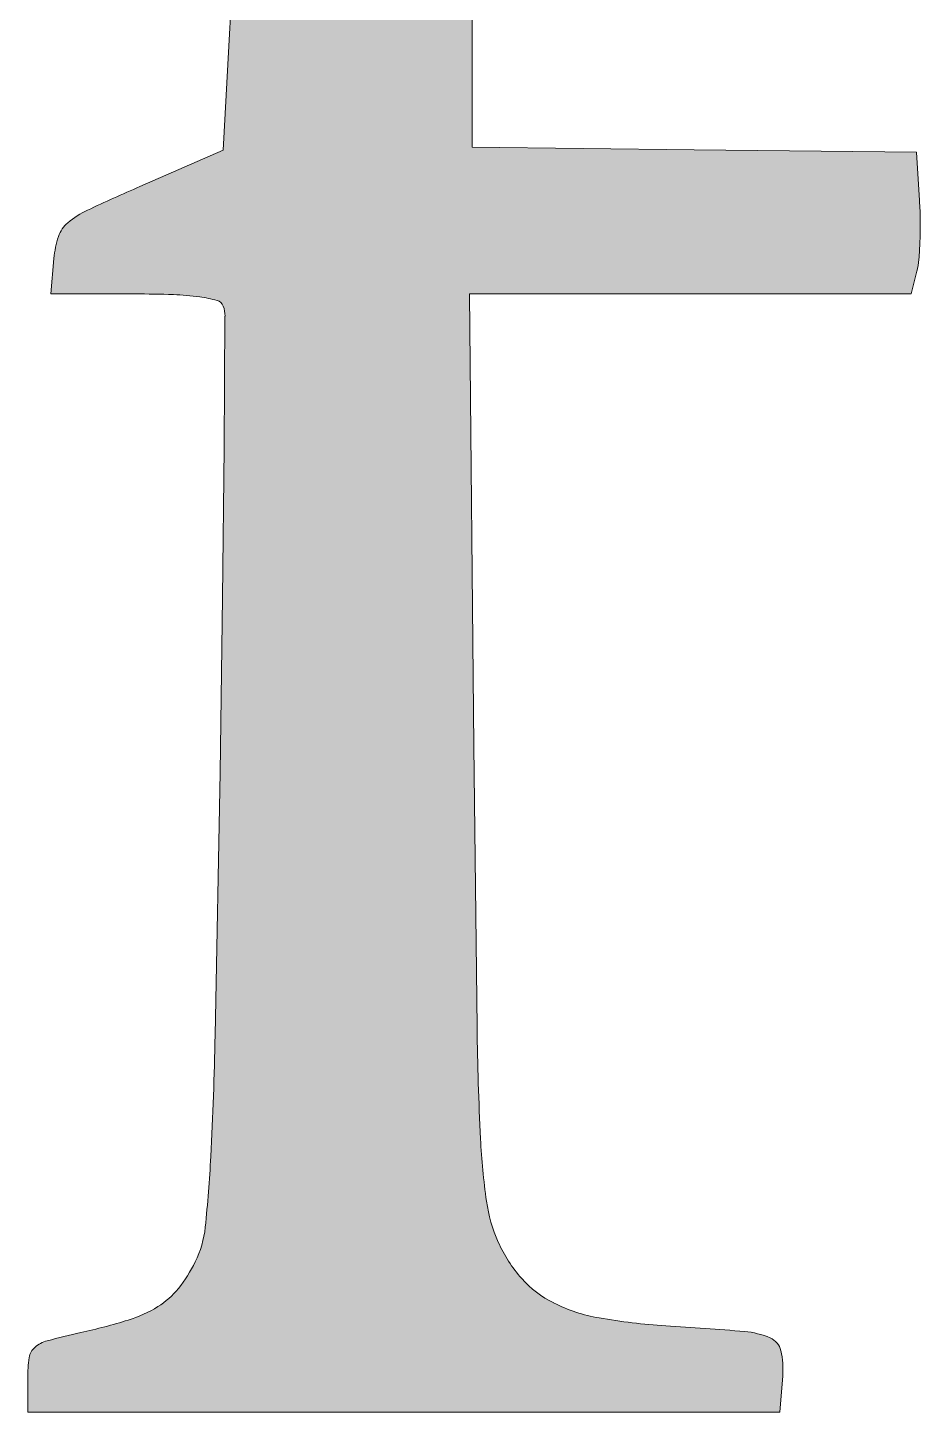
# Model space of a CAD drawing. Extents: x -1067 to 23308, y -6822 to 57810.
# Drawn here: x 428.246 to 430.446, y 94.081 to 97.493 of the extents above; entities that cross this region are included whole.
import ezdxf

# ---------------------------------------------------------------- set-up
doc = ezdxf.new("R2010")
doc.units = 0
doc.layers.get('0').update_dxf_attribs({"lineweight": 13})
doc.layers.add('G-XREF-____-OTLN', color=7, linetype='Continuous', lineweight=13)

# ---------------------------------------------------------------- blocks, each defined once
blk = doc.blocks.new('Blockreferenz-A0UJ2DPOXE')
at = {"layer": 'G-XREF-____-OTLN', "color": 0, "linetype": 'ByBlock', "lineweight": -2, "ltscale": 0.13}
for p, q in [((428.7446, 97.4931), (428.7277, 97.1914)), ((429.3414, 97.199), (429.3414, 97.4573)), ((428.7277, 97.1914), (428.5231, 97.1019)), ((429.889, 97.1925), (429.3414, 97.199)), ((430.4366, 97.186), (429.889, 97.1925)), ((430.4441, 97.0673), (430.4366, 97.186)), ((428.3111, 96.9247), (428.3036, 96.837)), ((430.4236, 96.837), (430.4376, 96.8928)), ((428.3036, 96.837), (428.5104, 96.837)), ((429.3461, 95.7239), (429.3353, 96.837)), ((429.3353, 96.837), (430.4236, 96.837)), ((428.7325, 96.7824), (428.7305, 96.457)), ((428.7305, 96.457), (428.7268, 96.0889)), ((428.7268, 96.0889), (428.7204, 95.6577)), ((429.3539, 95.0295), (429.3461, 95.7239)), ((428.7204, 95.6577), (428.7082, 95.0104)), ((430.0996, 94.0812), (430.107, 94.1707)), ((428.2463, 94.1649), (428.2463, 94.0812)), ((428.2463, 94.0812), (430.0996, 94.0812))]:
    blk.add_line(p, q, dxfattribs=at)
for centre, major_axis, end_param in [((432.2589, 97.2957), (-3.4662, 0.6117), 0.118569), ((434.651, 97.4568), (-5.3026, 0.2703), 0.050857), ((430.8923, 91.6903), (-2.3692, 5.4116), 0.024052), ((428.4874, 96.8425), (-0.0937, 0.2008), 0.2594), ((429.4889, 97.0068), (0.9571, 0.0109), 0.051813), ((428.3934, 96.955), (-0.0481, 0.0576), 0.552562), ((429.4005, 97.0058), (1.0447, -0.0388), 0.048494), ((428.5437, 96.9049), (-0.2215, 0.0739), 0.23709), ((429.5226, 97.0013), (0.9199, -0.0792), 0.048774), ((430.2573, 96.938), (0.1803, -0.0453), 0.160039), ((428.5104, 94.0772), (0.095, 2.7582), 0.034447), ((428.5836, 96.2027), (0.0866, 0.6271), 0.102793), ((428.626, 96.5094), (0.0871, 0.3115), 0.135496), ((428.707, 96.7992), (0.0212, 0.0078), 0.946128), ((428.6624, 96.7828), (0.0702, -0.0004), 0.357707), ((436.943, 95.127), (-7.5891, -0.0975), 0.036155), ((418.7129, 95.2168), (9.9847, -0.5053), 0.029911), ((431.0419, 94.8376), (-1.6795, -0.0824), 0.091952), ((425.5641, 94.8701), (3.1198, -0.3326), 0.05566), ((429.7491, 94.6541), (-0.372, -0.0528), 0.279671), ((428.4262, 94.5649), (0.2332, -0.1132), 0.345657), ((429.727, 94.6443), (-0.321, -0.1436), 0.305043), ((428.3513, 94.6013), (0.2665, -0.2149), 0.226737), ((429.6593, 94.5841), (-0.1952, -0.1732), 0.381384), ((428.4621, 94.5119), (0.1051, -0.1702), 0.339042), ((428.4012, 94.6105), (0.0929, -0.302), 0.254851), ((429.7247, 94.715), (-0.1822, -0.3644), 0.290815), ((428.0495, 95.7546), (0.328, -1.4769), 0.079769), ((429.9116, 95.785), (-0.257, -1.4712), 0.11062), ((428.8145, 92.3095), (-0.4371, 1.9682), 0.042386), ((429.2034, 84.4344), (0.8097, 9.8459), 0.019736), ((429.9965, 94.0789), (0.0797, 0.1857), 0.323107), ((428.2905, 94.2103), (-0.0266, 0.031), 0.713929), ((428.3144, 94.1826), (-0.02, 0.0748), 0.449609), ((430.0583, 94.2229), (0.0442, 0.0102), 0.938968), ((428.5986, 94.1649), (-0.3485, 0.0514), 0.146355), ((429.9046, 94.1875), (0.2024, -0.0168), 0.309457)]:
    blk.add_ellipse(centre, major_axis=major_axis, ratio=1, start_param=0, end_param=end_param, dxfattribs=at)
for points in [[(429.3323, 94.0812), (429.2979, 98.778), (429.3323, 98.8102)], [(429.3353, 94.0812), (429.3323, 98.8102), (429.3353, 98.8129)], [(429.3323, 94.0812), (429.3323, 98.8102), (429.3353, 94.0812)], [(429.3414, 96.837), (429.3353, 98.8129), (429.3414, 98.8184)], [(429.3353, 96.837), (429.3353, 98.8129), (429.3414, 96.837)], [(429.3414, 97.199), (429.3414, 98.8184), (429.3415, 97.4573)], [(429.3415, 97.4573), (429.3414, 98.8184), (429.3415, 98.8184)], [(429.3415, 97.4573), (429.3415, 98.8184), (429.3422, 97.5473)], [(429.2979, 94.0812), (429.2534, 98.7343), (429.2979, 98.778)], [(429.2979, 94.0812), (429.2979, 98.778), (429.3323, 94.0812)], [(429.2534, 94.0812), (429.2101, 98.6895), (429.2534, 98.7343)], [(429.2534, 94.0812), (429.2534, 98.7343), (429.2979, 94.0812)], [(429.2101, 94.0812), (429.1679, 98.6436), (429.2101, 98.6895)], [(429.2101, 94.0812), (429.2101, 98.6895), (429.2534, 94.0812)], [(429.1679, 94.0812), (429.1269, 98.5966), (429.1679, 98.6436)], [(429.1679, 94.0812), (429.1679, 98.6436), (429.2101, 94.0812)], [(429.1269, 94.0812), (429.0871, 98.5486), (429.1269, 98.5966)], [(429.1269, 94.0812), (429.1269, 98.5966), (429.1679, 94.0812)], [(429.0871, 94.0812), (429.0485, 98.4996), (429.0871, 98.5486)], [(429.0871, 94.0812), (429.0871, 98.5486), (429.1269, 94.0812)], [(429.0485, 94.0812), (429.0171, 98.4568), (429.0485, 98.4996)], [(429.0485, 94.0812), (429.0485, 98.4996), (429.0871, 94.0812)], [(429.0171, 94.0812), (428.9874, 98.4127), (429.0171, 98.4568)], [(429.0171, 94.0812), (429.0171, 98.4568), (429.0485, 94.0812)], [(428.9874, 94.0812), (428.9596, 98.3674), (428.9874, 98.4127)], [(428.9874, 94.0812), (428.9874, 98.4127), (429.0171, 94.0812)], [(428.9596, 94.0812), (428.9337, 98.321), (428.9596, 98.3674)], [(428.9596, 94.0812), (428.9596, 98.3674), (428.9874, 94.0812)], [(428.9337, 94.0812), (428.9097, 98.2736), (428.9337, 98.321)], [(428.9337, 94.0812), (428.9337, 98.321), (428.9596, 94.0812)], [(428.9097, 94.0812), (428.8877, 98.2253), (428.9097, 98.2736)], [(428.9097, 94.0812), (428.9097, 98.2736), (428.9337, 94.0812)], [(428.8877, 94.0812), (428.8668, 98.174), (428.8877, 98.2253)], [(428.8877, 94.0812), (428.8877, 98.2253), (428.9097, 94.0812)], [(428.8668, 94.0812), (428.8479, 98.1219), (428.8668, 98.174)], [(428.8668, 94.0812), (428.8668, 98.174), (428.8877, 94.0812)], [(428.8479, 94.0812), (428.831, 98.0691), (428.8479, 98.1219)], [(428.8479, 94.0812), (428.8479, 98.1219), (428.8668, 94.0812)], [(428.831, 94.0812), (428.8161, 98.0157), (428.831, 98.0691)], [(428.831, 94.0812), (428.831, 98.0691), (428.8479, 94.0812)], [(428.8161, 94.0812), (428.8034, 97.9618), (428.8161, 98.0157)], [(428.8161, 94.0812), (428.8161, 98.0157), (428.831, 94.0812)], [(428.8034, 94.0812), (428.7927, 97.9074), (428.8034, 97.9618)], [(428.8034, 94.0812), (428.8034, 97.9618), (428.8161, 94.0812)], [(428.7927, 94.0812), (428.7813, 97.8388), (428.7927, 97.9074)], [(428.7927, 94.0812), (428.7927, 97.9074), (428.8034, 94.0812)], [(428.7813, 94.0812), (428.7712, 97.77), (428.7813, 97.8388)], [(428.7813, 94.0812), (428.7813, 97.8388), (428.7927, 94.0812)], [(428.7712, 94.0812), (428.7625, 97.701), (428.7712, 97.77)], [(428.7712, 94.0812), (428.7712, 97.77), (428.7813, 94.0812)], [(428.7625, 94.0812), (428.7552, 97.6318), (428.7625, 97.701)], [(428.7625, 94.0812), (428.7625, 97.701), (428.7712, 94.0812)], [(428.7552, 94.0812), (428.7492, 97.5625), (428.7552, 97.6318)], [(428.7552, 94.0812), (428.7552, 97.6318), (428.7625, 94.0812)], [(428.7492, 94.0812), (428.7446, 97.4931), (428.7492, 97.5625)], [(428.7492, 94.0812), (428.7492, 97.5625), (428.7552, 94.0812)], [(428.7446, 94.0812), (428.7325, 97.2774), (428.7446, 97.4931)], [(428.7446, 94.0812), (428.7446, 97.4931), (428.7492, 94.0812)], [(428.7324, 96.7865), (428.7321, 97.2693), (428.7324, 97.2756)], [(428.7325, 96.7824), (428.7324, 97.2756), (428.7325, 97.2774)], [(428.7324, 96.7865), (428.7324, 97.2756), (428.7325, 96.7824)], [(428.7325, 94.0812), (428.7325, 97.2774), (428.7446, 94.0812)], [(428.7306, 96.7989), (428.7296, 97.2244), (428.7306, 97.2437)], [(428.7315, 96.7949), (428.7306, 97.2437), (428.7315, 97.2587)], [(428.7306, 96.7989), (428.7306, 97.2437), (428.7315, 96.7949)], [(428.7321, 96.7907), (428.7315, 97.2587), (428.7321, 97.2693)], [(428.7315, 96.7949), (428.7315, 97.2587), (428.7321, 96.7907)], [(428.7321, 96.7907), (428.7321, 97.2693), (428.7324, 96.7865)], [(428.7296, 96.803), (428.7282, 97.2008), (428.7296, 97.2244)], [(428.7296, 96.803), (428.7296, 97.2244), (428.7306, 96.7989)], [(428.6847, 96.8275), (428.6775, 97.1695), (428.6847, 97.1726)], [(428.6918, 96.8261), (428.6847, 97.1726), (428.6918, 97.1757)], [(428.6847, 96.8275), (428.6847, 97.1726), (428.6918, 96.8261)], [(428.699, 96.8245), (428.6918, 97.1757), (428.699, 97.1789)], [(428.6918, 96.8261), (428.6918, 97.1757), (428.699, 96.8245)], [(428.7061, 96.8228), (428.699, 97.1789), (428.7061, 97.182)], [(428.699, 96.8245), (428.699, 97.1789), (428.7061, 96.8228)], [(428.7131, 96.8209), (428.7061, 97.182), (428.7131, 97.1851)], [(428.7061, 96.8228), (428.7061, 97.182), (428.7131, 96.8209)], [(428.7165, 96.8197), (428.7131, 97.1851), (428.7165, 97.1865)], [(428.7131, 96.8209), (428.7131, 97.1851), (428.7165, 96.8197)], [(428.7196, 96.818), (428.7165, 97.1865), (428.7196, 97.1879)], [(428.7165, 96.8197), (428.7165, 97.1865), (428.7196, 96.818)], [(428.7224, 96.8158), (428.7196, 97.1879), (428.7224, 97.1891)], [(428.7196, 96.818), (428.7196, 97.1879), (428.7224, 96.8158)], [(428.7248, 96.8131), (428.7224, 97.1891), (428.7248, 97.1902)], [(428.7224, 96.8158), (428.7224, 97.1891), (428.7248, 96.8131)], [(428.7267, 96.8102), (428.7248, 97.1902), (428.7267, 97.191)], [(428.7248, 96.8131), (428.7248, 97.1902), (428.7267, 96.8102)], [(428.7277, 96.8081), (428.7267, 97.191), (428.7277, 97.1914)], [(428.7267, 96.8102), (428.7267, 97.191), (428.7277, 96.8081)], [(428.7282, 96.807), (428.7277, 97.1914), (428.7282, 97.2008)], [(428.7277, 96.8081), (428.7277, 97.1914), (428.7282, 96.807)], [(428.7282, 96.807), (428.7282, 97.2008), (428.7296, 96.803)], [(429.3414, 96.837), (429.3414, 97.199), (430.4236, 96.837)], [(430.4236, 96.837), (429.3414, 97.199), (430.4236, 97.1862)], [(430.4236, 96.837), (430.4236, 97.1862), (430.4366, 96.8886)], [(430.4366, 96.8886), (430.4236, 97.1862), (430.4366, 97.186)], [(430.4366, 96.8886), (430.4366, 97.186), (430.4376, 96.8928)], [(430.4376, 96.8928), (430.4366, 97.186), (430.4376, 97.1696)], [(428.6054, 96.8354), (428.5579, 97.1171), (428.6054, 97.1379)], [(428.6163, 96.8349), (428.6054, 97.1379), (428.6163, 97.1427)], [(428.6054, 96.8354), (428.6054, 97.1379), (428.6163, 96.8349)], [(428.6271, 96.8343), (428.6163, 97.1427), (428.6271, 97.1474)], [(428.6163, 96.8349), (428.6163, 97.1427), (428.6271, 96.8343)], [(428.6379, 96.8335), (428.6271, 97.1474), (428.6379, 97.1521)], [(428.6271, 96.8343), (428.6271, 97.1474), (428.6379, 96.8335)], [(428.6487, 96.8324), (428.6379, 97.1521), (428.6487, 97.1569)], [(428.6379, 96.8335), (428.6379, 97.1521), (428.6487, 96.8324)], [(428.6595, 96.8312), (428.6487, 97.1569), (428.6595, 97.1616)], [(428.6487, 96.8324), (428.6487, 97.1569), (428.6595, 96.8312)], [(428.6702, 96.8298), (428.6595, 97.1616), (428.6702, 97.1663)], [(428.6595, 96.8312), (428.6595, 97.1616), (428.6702, 96.8298)], [(428.6775, 96.8287), (428.6702, 97.1663), (428.6775, 97.1695)], [(428.6702, 96.8298), (428.6702, 97.1663), (428.6775, 96.8287)], [(428.6775, 96.8287), (428.6775, 97.1695), (428.6847, 96.8275)], [(430.4376, 96.8928), (430.4376, 97.1696), (430.4387, 96.8976)], [(430.4387, 96.8976), (430.4376, 97.1696), (430.4387, 97.1515)], [(430.4387, 96.8976), (430.4387, 97.1515), (430.4398, 96.9025)], [(430.4398, 96.9025), (430.4387, 97.1515), (430.4398, 97.1355)], [(428.5231, 96.8369), (428.5104, 97.0962), (428.5231, 97.1019)], [(428.5579, 96.8366), (428.5231, 97.1019), (428.5579, 97.1171)], [(428.5231, 96.8369), (428.5231, 97.1019), (428.5579, 96.8366)], [(428.5579, 96.8366), (428.5579, 97.1171), (428.6054, 96.8354)], [(430.4398, 96.9025), (430.4398, 97.1355), (430.4406, 96.9073)], [(430.4406, 96.9073), (430.4398, 97.1355), (430.4406, 97.1216)], [(430.4406, 96.9073), (430.4406, 97.1216), (430.4414, 96.9122)], [(430.4414, 96.9122), (430.4406, 97.1216), (430.4414, 97.1097)], [(430.4414, 96.9122), (430.4414, 97.1097), (430.442, 96.9172)], [(430.442, 96.9172), (430.4414, 97.1097), (430.442, 97.0998)], [(428.4582, 96.837), (428.3937, 97.0433), (428.4582, 97.073)], [(428.5104, 96.837), (428.4582, 97.073), (428.5104, 97.0962)], [(428.4582, 96.837), (428.4582, 97.073), (428.5104, 96.837)], [(428.5104, 96.837), (428.5104, 97.0962), (428.5231, 96.8369)], [(430.442, 96.9172), (430.442, 97.0998), (430.4425, 96.9221)], [(430.4425, 96.9221), (430.442, 97.0998), (430.4425, 97.0921)], [(430.4425, 96.9221), (430.4425, 97.0921), (430.4437, 96.9371)], [(430.4437, 96.9371), (430.4425, 97.0921), (430.4437, 97.0736)], [(430.4437, 96.9371), (430.4437, 97.0736), (430.4441, 96.9436)], [(430.4441, 96.9436), (430.4437, 97.0736), (430.4441, 97.0673)], [(428.3767, 96.837), (428.3685, 97.0295), (428.3767, 97.0345)], [(428.3851, 96.837), (428.3767, 97.0345), (428.3851, 97.0391)], [(428.3767, 96.837), (428.3767, 97.0345), (428.3851, 96.837)], [(428.3937, 96.837), (428.3851, 97.0391), (428.3937, 97.0433)], [(428.3851, 96.837), (428.3851, 97.0391), (428.3937, 96.837)], [(428.3937, 96.837), (428.3937, 97.0433), (428.4582, 96.837)], [(430.4441, 96.9436), (430.4441, 97.0673), (430.4446, 96.952)], [(430.4446, 96.952), (430.4441, 97.0673), (430.4446, 97.0578)], [(430.4446, 96.952), (430.4446, 97.0578), (430.445, 96.9605)], [(430.445, 96.9605), (430.4446, 97.0578), (430.445, 97.0508)], [(430.445, 96.9605), (430.445, 97.0508), (430.4453, 96.967)], [(430.4453, 96.967), (430.445, 97.0508), (430.4453, 97.0428)], [(430.4453, 96.967), (430.4453, 97.0428), (430.4456, 96.9781)], [(430.4456, 96.9781), (430.4453, 97.0428), (430.4456, 97.0343)], [(430.4456, 96.9781), (430.4456, 97.0343), (430.4458, 96.9839)], [(430.4458, 96.9839), (430.4456, 97.0343), (430.4458, 97.0258)], [(428.3356, 96.837), (428.3314, 96.9973), (428.3356, 97.0028)], [(428.3402, 96.837), (428.3356, 97.0028), (428.3402, 97.0079)], [(428.3356, 96.837), (428.3356, 97.0028), (428.3402, 96.837)], [(428.3453, 96.837), (428.3402, 97.0079), (428.3453, 97.0126)], [(428.3402, 96.837), (428.3402, 97.0079), (428.3453, 96.837)], [(428.3528, 96.837), (428.3453, 97.0126), (428.3528, 97.0186)], [(428.3453, 96.837), (428.3453, 97.0126), (428.3528, 96.837)], [(428.3605, 96.837), (428.3528, 97.0186), (428.3605, 97.0242)], [(428.3528, 96.837), (428.3528, 97.0186), (428.3605, 96.837)], [(428.3685, 96.837), (428.3605, 97.0242), (428.3685, 97.0295)], [(428.3605, 96.837), (428.3605, 97.0242), (428.3685, 96.837)], [(428.3685, 96.837), (428.3685, 97.0295), (428.3767, 96.837)], [(430.4458, 96.9839), (430.4458, 97.0258), (430.4459, 96.9965)], [(430.4459, 96.9965), (430.4458, 97.0258), (430.4459, 97.0177)], [(430.4459, 96.9965), (430.4459, 97.0177), (430.446, 97.0008)], [(428.3195, 96.837), (428.3171, 96.9611), (428.3195, 96.97)], [(428.3222, 96.837), (428.3195, 96.97), (428.3222, 96.9788)], [(428.3195, 96.837), (428.3195, 96.97), (428.3222, 96.837)], [(428.3247, 96.837), (428.3222, 96.9788), (428.3247, 96.9852)], [(428.3222, 96.837), (428.3222, 96.9788), (428.3247, 96.837)], [(428.3278, 96.837), (428.3247, 96.9852), (428.3278, 96.9914)], [(428.3247, 96.837), (428.3247, 96.9852), (428.3278, 96.837)], [(428.3314, 96.837), (428.3278, 96.9914), (428.3314, 96.9973)], [(428.3278, 96.837), (428.3278, 96.9914), (428.3314, 96.837)], [(428.3314, 96.837), (428.3314, 96.9973), (428.3356, 96.837)], [(428.312, 96.837), (428.3111, 96.9247), (428.312, 96.9339)], [(428.3134, 96.837), (428.312, 96.9339), (428.3134, 96.943)], [(428.312, 96.837), (428.312, 96.9339), (428.3134, 96.837)], [(428.3151, 96.837), (428.3134, 96.943), (428.3151, 96.9521)], [(428.3134, 96.837), (428.3134, 96.943), (428.3151, 96.837)], [(428.3171, 96.837), (428.3151, 96.9521), (428.3171, 96.9611)], [(428.3151, 96.837), (428.3151, 96.9521), (428.3171, 96.837)], [(428.3171, 96.837), (428.3171, 96.9611), (428.3195, 96.837)], [(428.3111, 96.837), (428.3036, 96.837), (428.3111, 96.9247)], [(428.3111, 96.837), (428.3111, 96.9247), (428.312, 96.837)], [(429.3353, 94.0812), (429.3353, 96.837), (429.3497, 94.0812)], [(429.3497, 94.0812), (429.3353, 96.837), (429.3497, 95.3767)], [(428.7325, 94.0812), (428.7305, 96.457), (428.7325, 96.7824)], [(428.7305, 94.0812), (428.7289, 96.2729), (428.7305, 96.457)], [(428.7305, 94.0812), (428.7305, 96.457), (428.7325, 94.0812)], [(428.7289, 94.0812), (428.7268, 96.0889), (428.7289, 96.2729)], [(428.7289, 94.0812), (428.7289, 96.2729), (428.7305, 94.0812)], [(428.7268, 94.0812), (428.7238, 95.8733), (428.7268, 96.0889)], [(428.7268, 94.0812), (428.7268, 96.0889), (428.7289, 94.0812)], [(428.7238, 94.0812), (428.7204, 95.6577), (428.7238, 95.8733)], [(428.7238, 94.0812), (428.7238, 95.8733), (428.7268, 94.0812)], [(428.7204, 94.0812), (428.7146, 95.334), (428.7204, 95.6577)], [(428.7204, 94.0812), (428.7204, 95.6577), (428.7238, 94.0812)], [(429.3497, 94.0812), (429.3497, 95.3767), (429.3539, 94.0812)], [(429.3539, 94.0812), (429.3497, 95.3767), (429.3539, 95.0295)], [(428.7146, 94.0812), (428.7082, 95.0104), (428.7146, 95.334)], [(428.7146, 94.0812), (428.7146, 95.334), (428.7204, 94.0812)], [(429.3539, 94.0812), (429.3539, 95.0295), (429.3569, 94.0812)], [(429.3569, 94.0812), (429.3539, 95.0295), (429.3569, 94.8923)], [(428.7082, 94.0812), (428.704, 94.8609), (428.7082, 95.0104)], [(428.7082, 94.0812), (428.7082, 95.0104), (428.7146, 94.0812)], [(429.3569, 94.0812), (429.3569, 94.8923), (429.3624, 94.0812)], [(429.3624, 94.0812), (429.3569, 94.8923), (429.3624, 94.7552)], [(428.704, 94.0812), (428.6976, 94.7115), (428.704, 94.8609)], [(428.704, 94.0812), (428.704, 94.8609), (428.7082, 94.0812)], [(429.3624, 94.0812), (429.3624, 94.7552), (429.3642, 94.0812)], [(429.3642, 94.0812), (429.3624, 94.7552), (429.3642, 94.7243)], [(429.3642, 94.0812), (429.3642, 94.7243), (429.3666, 94.0812)], [(429.3666, 94.0812), (429.3642, 94.7243), (429.3666, 94.6935)], [(428.6976, 94.0812), (428.6941, 94.6534), (428.6976, 94.7115)], [(428.6976, 94.0812), (428.6976, 94.7115), (428.704, 94.0812)], [(429.3666, 94.0812), (429.3666, 94.6935), (429.3695, 94.0812)], [(429.3695, 94.0812), (429.3666, 94.6935), (429.3695, 94.6627)], [(428.6941, 94.0812), (428.6895, 94.5954), (428.6941, 94.6534)], [(428.6941, 94.0812), (428.6941, 94.6534), (428.6976, 94.0812)], [(429.3695, 94.0812), (429.3695, 94.6627), (429.373, 94.0812)], [(429.373, 94.0812), (429.3695, 94.6627), (429.373, 94.632)], [(429.373, 94.0812), (429.373, 94.632), (429.377, 94.0812)], [(429.377, 94.0812), (429.373, 94.632), (429.377, 94.6013)], [(428.6895, 94.0812), (428.6839, 94.5374), (428.6895, 94.5954)], [(428.6895, 94.0812), (428.6895, 94.5954), (428.6941, 94.0812)], [(429.377, 94.0812), (429.377, 94.6013), (429.3799, 94.0812)], [(429.3799, 94.0812), (429.377, 94.6013), (429.3799, 94.5841)], [(429.3799, 94.0812), (429.3799, 94.5841), (429.3836, 94.0812)], [(429.3836, 94.0812), (429.3799, 94.5841), (429.3836, 94.5669)], [(429.3836, 94.0812), (429.3836, 94.5669), (429.388, 94.0812)], [(429.388, 94.0812), (429.3836, 94.5669), (429.388, 94.55)], [(429.388, 94.0812), (429.388, 94.55), (429.3933, 94.0812)], [(429.3933, 94.0812), (429.388, 94.55), (429.3933, 94.5333)], [(428.6819, 94.0812), (428.679, 94.508), (428.6819, 94.5227)], [(428.6839, 94.0812), (428.6819, 94.5227), (428.6839, 94.5374)], [(428.6819, 94.0812), (428.6819, 94.5227), (428.6839, 94.0812)], [(428.6839, 94.0812), (428.6839, 94.5374), (428.6895, 94.0812)], [(429.3933, 94.0812), (429.3933, 94.5333), (429.3993, 94.0812)], [(429.3993, 94.0812), (429.3933, 94.5333), (429.3993, 94.5168)], [(429.3993, 94.0812), (429.3993, 94.5168), (429.4061, 94.0812)], [(429.4061, 94.0812), (429.3993, 94.5168), (429.4061, 94.5007)], [(428.6708, 94.0812), (428.6655, 94.4654), (428.6708, 94.4793)], [(428.6753, 94.0812), (428.6708, 94.4793), (428.6753, 94.4935)], [(428.6708, 94.0812), (428.6708, 94.4793), (428.6753, 94.0812)], [(428.679, 94.0812), (428.6753, 94.4935), (428.679, 94.508)], [(428.6753, 94.0812), (428.6753, 94.4935), (428.679, 94.0812)], [(428.679, 94.0812), (428.679, 94.508), (428.6819, 94.0812)], [(429.4061, 94.0812), (429.4061, 94.5007), (429.4138, 94.0812)], [(429.4138, 94.0812), (429.4061, 94.5007), (429.4138, 94.4846)], [(429.4138, 94.0812), (429.4138, 94.4846), (429.4223, 94.0812)], [(429.4223, 94.0812), (429.4138, 94.4846), (429.4223, 94.4689)], [(428.6593, 94.0812), (428.6535, 94.4402), (428.6593, 94.4518)], [(428.6655, 94.0812), (428.6593, 94.4518), (428.6655, 94.4654)], [(428.6593, 94.0812), (428.6593, 94.4518), (428.6655, 94.0812)], [(428.6655, 94.0812), (428.6655, 94.4654), (428.6708, 94.0812)], [(429.4223, 94.0812), (429.4223, 94.4689), (429.4316, 94.0812)], [(429.4316, 94.0812), (429.4223, 94.4689), (429.4316, 94.4536)], [(429.4316, 94.0812), (429.4316, 94.4536), (429.4417, 94.0812)], [(429.4417, 94.0812), (429.4316, 94.4536), (429.4417, 94.4388)], [(428.6333, 94.0812), (428.6258, 94.3966), (428.6333, 94.4071)], [(428.6404, 94.0812), (428.6333, 94.4071), (428.6404, 94.4179)], [(428.6333, 94.0812), (428.6333, 94.4071), (428.6404, 94.0812)], [(428.6472, 94.0812), (428.6404, 94.4179), (428.6472, 94.4289)], [(428.6404, 94.0812), (428.6404, 94.4179), (428.6472, 94.0812)], [(428.6535, 94.0812), (428.6472, 94.4289), (428.6535, 94.4402)], [(428.6472, 94.0812), (428.6472, 94.4289), (428.6535, 94.0812)], [(428.6535, 94.0812), (428.6535, 94.4402), (428.6593, 94.0812)], [(429.4417, 94.0812), (429.4417, 94.4388), (429.4525, 94.0812)], [(429.4525, 94.0812), (429.4417, 94.4388), (429.4525, 94.4246)], [(429.4525, 94.0812), (429.4525, 94.4246), (429.464, 94.0812)], [(429.464, 94.0812), (429.4525, 94.4246), (429.464, 94.4109)], [(429.464, 94.0812), (429.464, 94.4109), (429.4754, 94.0812)], [(429.4754, 94.0812), (429.464, 94.4109), (429.4754, 94.3989)], [(428.6105, 94.0812), (428.6027, 94.3696), (428.6105, 94.3777)], [(428.6178, 94.0812), (428.6105, 94.3777), (428.6178, 94.3863)], [(428.6105, 94.0812), (428.6105, 94.3777), (428.6178, 94.0812)], [(428.6258, 94.0812), (428.6178, 94.3863), (428.6258, 94.3966)], [(428.6178, 94.0812), (428.6178, 94.3863), (428.6258, 94.0812)], [(428.6258, 94.0812), (428.6258, 94.3966), (428.6333, 94.0812)], [(429.4754, 94.0812), (429.4754, 94.3989), (429.4875, 94.0812)], [(429.4875, 94.0812), (429.4754, 94.3989), (429.4875, 94.3876)], [(429.4875, 94.0812), (429.4875, 94.3876), (429.5004, 94.0812)], [(429.5004, 94.0812), (429.4875, 94.3876), (429.5004, 94.3771)], [(429.5004, 94.0812), (429.5004, 94.3771), (429.5139, 94.0812)], [(429.5139, 94.0812), (429.5004, 94.3771), (429.5139, 94.3674)], [(428.5672, 94.0812), (428.5556, 94.3349), (428.5672, 94.3417)], [(428.5767, 94.0812), (428.5672, 94.3417), (428.5767, 94.3479)], [(428.5672, 94.0812), (428.5672, 94.3417), (428.5767, 94.0812)], [(428.5857, 94.0812), (428.5767, 94.3479), (428.5857, 94.3546)], [(428.5767, 94.0812), (428.5767, 94.3479), (428.5857, 94.0812)], [(428.5944, 94.0812), (428.5857, 94.3546), (428.5944, 94.3619)], [(428.5857, 94.0812), (428.5857, 94.3546), (428.5944, 94.0812)], [(428.6027, 94.0812), (428.5944, 94.3619), (428.6027, 94.3696)], [(428.5944, 94.0812), (428.5944, 94.3619), (428.6027, 94.0812)], [(428.6027, 94.0812), (428.6027, 94.3696), (428.6105, 94.0812)], [(429.5139, 94.0812), (429.5139, 94.3674), (429.5279, 94.0812)], [(429.5279, 94.0812), (429.5139, 94.3674), (429.5279, 94.3586)], [(429.5279, 94.0812), (429.5279, 94.3586), (429.5425, 94.0812)], [(429.5425, 94.0812), (429.5279, 94.3586), (429.5425, 94.3507)], [(429.5425, 94.0812), (429.5425, 94.3507), (429.5604, 94.0812)], [(429.5604, 94.0812), (429.5425, 94.3507), (429.5604, 94.3423)], [(429.5604, 94.0812), (429.5604, 94.3423), (429.5786, 94.0812)], [(429.5786, 94.0812), (429.5604, 94.3423), (429.5786, 94.3348)], [(428.4941, 94.0812), (428.4709, 94.3016), (428.4941, 94.3085)], [(428.5068, 94.0812), (428.4941, 94.3085), (428.5068, 94.3127)], [(428.4941, 94.0812), (428.4941, 94.3085), (428.5068, 94.0812)], [(428.5194, 94.0812), (428.5068, 94.3127), (428.5194, 94.3175)], [(428.5068, 94.0812), (428.5068, 94.3127), (428.5194, 94.0812)], [(428.5317, 94.0812), (428.5194, 94.3175), (428.5317, 94.3228)], [(428.5194, 94.0812), (428.5194, 94.3175), (428.5317, 94.0812)], [(428.5438, 94.0812), (428.5317, 94.3228), (428.5438, 94.3286)], [(428.5317, 94.0812), (428.5317, 94.3228), (428.5438, 94.0812)], [(428.5556, 94.0812), (428.5438, 94.3286), (428.5556, 94.3349)], [(428.5438, 94.0812), (428.5438, 94.3286), (428.5556, 94.0812)], [(428.5556, 94.0812), (428.5556, 94.3349), (428.5672, 94.0812)], [(429.5786, 94.0812), (429.5786, 94.3348), (429.5972, 94.0812)], [(429.5972, 94.0812), (429.5786, 94.3348), (429.5972, 94.3281)], [(429.5972, 94.0812), (429.5972, 94.3281), (429.6161, 94.0812)], [(429.6161, 94.0812), (429.5972, 94.3281), (429.6161, 94.3224)], [(429.6161, 94.0812), (429.6161, 94.3224), (429.6353, 94.0812)], [(429.6353, 94.0812), (429.6161, 94.3224), (429.6353, 94.3176)], [(429.6353, 94.0812), (429.6353, 94.3176), (429.6546, 94.0812)], [(429.6546, 94.0812), (429.6353, 94.3176), (429.6546, 94.3137)], [(429.6546, 94.0812), (429.6546, 94.3137), (429.6818, 94.0812)], [(429.6818, 94.0812), (429.6546, 94.3137), (429.6818, 94.3093)], [(429.6818, 94.0812), (429.6818, 94.3093), (429.709, 94.0812)], [(429.709, 94.0812), (429.6818, 94.3093), (429.709, 94.3053)], [(429.709, 94.0812), (429.709, 94.3053), (429.7364, 94.0812)], [(429.7364, 94.0812), (429.709, 94.3053), (429.7364, 94.3018)], [(428.3774, 94.0812), (428.3358, 94.268), (428.3774, 94.2777)], [(428.4009, 94.0812), (428.3774, 94.2777), (428.4009, 94.2831)], [(428.3774, 94.0812), (428.3774, 94.2777), (428.4009, 94.0812)], [(428.4244, 94.0812), (428.4009, 94.2831), (428.4244, 94.2889)], [(428.4009, 94.0812), (428.4009, 94.2831), (428.4244, 94.0812)], [(428.4477, 94.0812), (428.4244, 94.2889), (428.4477, 94.2951)], [(428.4244, 94.0812), (428.4244, 94.2889), (428.4477, 94.0812)], [(428.4709, 94.0812), (428.4477, 94.2951), (428.4709, 94.3016)], [(428.4477, 94.0812), (428.4477, 94.2951), (428.4709, 94.0812)], [(428.4709, 94.0812), (428.4709, 94.3016), (428.4941, 94.0812)], [(429.7364, 94.0812), (429.7364, 94.3018), (429.7637, 94.0812)], [(429.7637, 94.0812), (429.7364, 94.3018), (429.7637, 94.2988)], [(429.7637, 94.0812), (429.7637, 94.2988), (429.7912, 94.0812)], [(429.7912, 94.0812), (429.7637, 94.2988), (429.7912, 94.2963)], [(429.7912, 94.0812), (429.7912, 94.2963), (429.8186, 94.0812)], [(429.8186, 94.0812), (429.7912, 94.2963), (429.8186, 94.2944)], [(429.8186, 94.0812), (429.8186, 94.2944), (429.9159, 94.0812)], [(429.9159, 94.0812), (429.8186, 94.2944), (429.9159, 94.2878)], [(429.9159, 94.0812), (429.9159, 94.2878), (430.0131, 94.0812)], [(430.0131, 94.0812), (429.9159, 94.2878), (430.0131, 94.2803)], [(430.0131, 94.0812), (430.0131, 94.2803), (430.0239, 94.0812)], [(430.0239, 94.0812), (430.0131, 94.2803), (430.0239, 94.2791)], [(430.0239, 94.0812), (430.0239, 94.2791), (430.0346, 94.0812)], [(430.0346, 94.0812), (430.0239, 94.2791), (430.0346, 94.2774)], [(430.0346, 94.0812), (430.0346, 94.2774), (430.0453, 94.0812)], [(430.0453, 94.0812), (430.0346, 94.2774), (430.0453, 94.275)], [(430.0453, 94.0812), (430.0453, 94.275), (430.0558, 94.0812)], [(430.0558, 94.0812), (430.0453, 94.275), (430.0558, 94.2721)], [(430.0558, 94.0812), (430.0558, 94.2721), (430.0661, 94.0812)], [(430.0661, 94.0812), (430.0558, 94.2721), (430.0661, 94.2686)], [(428.2604, 94.0812), (428.2573, 94.2341), (428.2604, 94.2379)], [(428.2639, 94.0812), (428.2604, 94.2379), (428.2639, 94.2413)], [(428.2604, 94.0812), (428.2604, 94.2379), (428.2639, 94.0812)], [(428.2684, 94.0812), (428.2639, 94.2413), (428.2684, 94.2449)], [(428.2639, 94.0812), (428.2639, 94.2413), (428.2684, 94.0812)], [(428.2732, 94.0812), (428.2684, 94.2449), (428.2732, 94.2482)], [(428.2684, 94.0812), (428.2684, 94.2449), (428.2732, 94.0812)], [(428.2782, 94.0812), (428.2732, 94.2482), (428.2782, 94.2511)], [(428.2732, 94.0812), (428.2732, 94.2482), (428.2782, 94.0812)], [(428.2835, 94.0812), (428.2782, 94.2511), (428.2835, 94.2536)], [(428.2782, 94.0812), (428.2782, 94.2511), (428.2835, 94.0812)], [(428.2889, 94.0812), (428.2835, 94.2536), (428.2889, 94.2557)], [(428.2835, 94.0812), (428.2835, 94.2536), (428.2889, 94.0812)], [(428.2944, 94.0812), (428.2889, 94.2557), (428.2944, 94.2574)], [(428.2889, 94.0812), (428.2889, 94.2557), (428.2944, 94.0812)], [(428.3358, 94.0812), (428.2944, 94.2574), (428.3358, 94.268)], [(428.2944, 94.0812), (428.2944, 94.2574), (428.3358, 94.0812)], [(428.3358, 94.0812), (428.3358, 94.268), (428.3774, 94.0812)], [(430.0661, 94.0812), (430.0661, 94.2686), (430.0762, 94.0812)], [(430.0762, 94.0812), (430.0661, 94.2686), (430.0762, 94.2646)], [(430.0762, 94.0812), (430.0762, 94.2646), (430.0825, 94.0812)], [(430.0825, 94.0812), (430.0762, 94.2646), (430.0825, 94.2613)], [(430.0825, 94.0812), (430.0825, 94.2613), (430.0882, 94.0812)], [(430.0882, 94.0812), (430.0825, 94.2613), (430.0882, 94.2571)], [(430.0882, 94.0812), (430.0882, 94.2571), (430.0931, 94.0812)], [(430.0931, 94.0812), (430.0882, 94.2571), (430.0931, 94.252)], [(430.0931, 94.0812), (430.0931, 94.252), (430.0972, 94.0812)], [(430.0972, 94.0812), (430.0931, 94.252), (430.0972, 94.2462)], [(430.0972, 94.0812), (430.0972, 94.2462), (430.0996, 94.0812)], [(430.0996, 94.0812), (430.0972, 94.2462), (430.0996, 94.2415)], [(430.0996, 94.0812), (430.0996, 94.2415), (430.1004, 94.0908)], [(430.1004, 94.0908), (430.0996, 94.2415), (430.1004, 94.2399)], [(430.1004, 94.0908), (430.1004, 94.2399), (430.1025, 94.1164)], [(430.1025, 94.1164), (430.1004, 94.2399), (430.1025, 94.2331)], [(428.249, 94.0812), (428.248, 94.1992), (428.249, 94.2078)], [(428.2501, 94.0812), (428.249, 94.2078), (428.2501, 94.2163)], [(428.249, 94.0812), (428.249, 94.2078), (428.2501, 94.0812)], [(428.2511, 94.0812), (428.2501, 94.2163), (428.2511, 94.221)], [(428.2501, 94.0812), (428.2501, 94.2163), (428.2511, 94.0812)], [(428.2527, 94.0812), (428.2511, 94.221), (428.2527, 94.2256)], [(428.2511, 94.0812), (428.2511, 94.221), (428.2527, 94.0812)], [(428.2547, 94.0812), (428.2527, 94.2256), (428.2547, 94.23)], [(428.2527, 94.0812), (428.2527, 94.2256), (428.2547, 94.0812)], [(428.2573, 94.0812), (428.2547, 94.23), (428.2573, 94.2341)], [(428.2547, 94.0812), (428.2547, 94.23), (428.2573, 94.0812)], [(428.2573, 94.0812), (428.2573, 94.2341), (428.2604, 94.0812)], [(430.1025, 94.1164), (430.1025, 94.2331), (430.1046, 94.1416)], [(430.1046, 94.1416), (430.1025, 94.2331), (430.1046, 94.2228)], [(430.1046, 94.1416), (430.1046, 94.2228), (430.1062, 94.1604)], [(430.1062, 94.1604), (430.1046, 94.2228), (430.1062, 94.2125)], [(430.1062, 94.1604), (430.1062, 94.2125), (430.107, 94.1707)], [(430.107, 94.1707), (430.1062, 94.2125), (430.107, 94.2038)], [(430.107, 94.1707), (430.107, 94.2038), (430.1072, 94.1737)], [(430.1072, 94.1737), (430.107, 94.2038), (430.1072, 94.2021)], [(430.1072, 94.1737), (430.1072, 94.2021), (430.1076, 94.1811)], [(430.1076, 94.1811), (430.1072, 94.2021), (430.1076, 94.1928)], [(428.2464, 94.0812), (428.2463, 94.1649), (428.2464, 94.1735)], [(428.2468, 94.0812), (428.2464, 94.1735), (428.2468, 94.1821)], [(428.2464, 94.0812), (428.2464, 94.1735), (428.2468, 94.0812)], [(428.2473, 94.0812), (428.2468, 94.1821), (428.2473, 94.1907)], [(428.2468, 94.0812), (428.2468, 94.1821), (428.2473, 94.0812)], [(428.248, 94.0812), (428.2473, 94.1907), (428.248, 94.1992)], [(428.2473, 94.0812), (428.2473, 94.1907), (428.248, 94.0812)], [(428.248, 94.0812), (428.248, 94.1992), (428.249, 94.0812)], [(430.1076, 94.1811), (430.1076, 94.1928), (430.1077, 94.1916)], [(428.2463, 94.0812), (428.2463, 94.1649), (428.2464, 94.0812)]]:
    blk.add_solid(points, dxfattribs=at)

msp = doc.modelspace()

# ---------------------------------------------------------------- block references
at = {"ltscale": 0.13}
msp.add_blockref('Blockreferenz-A0UJ2DPOXE', (0, 0), dxfattribs=at)

doc.saveas('drawing.dxf')
